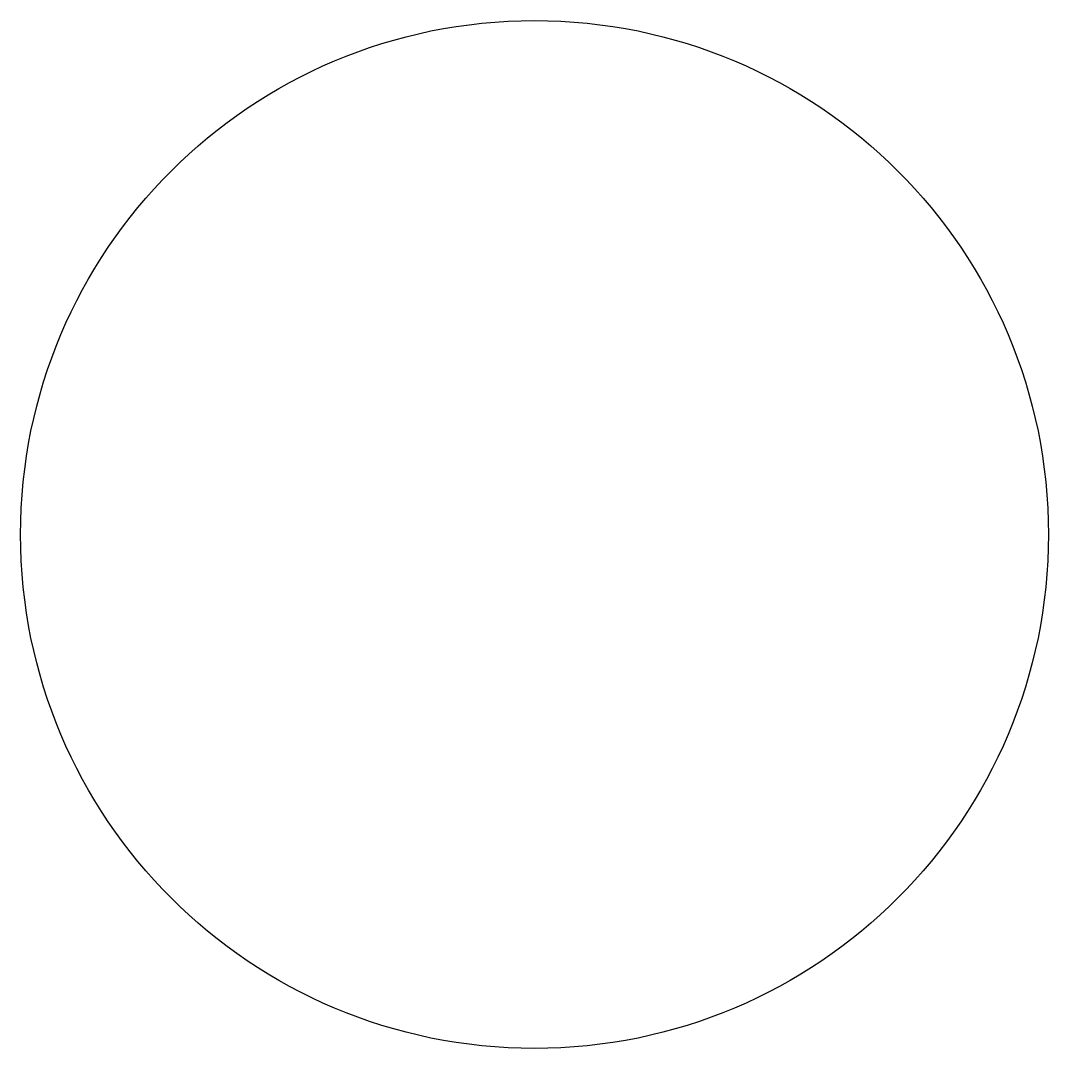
# Model space of a CAD drawing. Header units: millimetres. Extents: x 5 to 295, y 5 to 295.
import ezdxf

# ---------------------------------------------------------------- set-up
doc = ezdxf.new("R2010")
doc.units = ezdxf.units.MM
doc.layers.get('0').update_dxf_attribs({"lineweight": 25, "true_color": 0xffffff})

msp = doc.modelspace()

# ---------------------------------------------------------------- linework, layer by layer
msp.add_circle((150, 150), 145)

doc.saveas('drawing.dxf')
